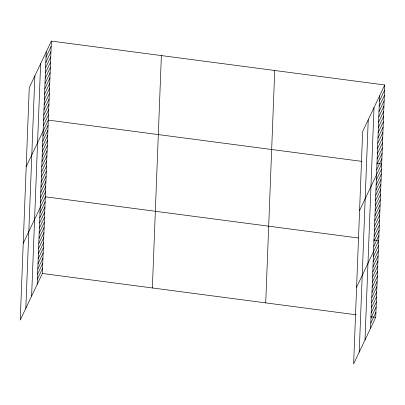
<?xml version="1.0" encoding="UTF-8"?>
<svg xmlns="http://www.w3.org/2000/svg" width="405" height="405" viewBox="0 0 405 405"><rect width="100%" height="100%" fill="white"/><g stroke="black" fill="none" stroke-linecap="round" stroke-linejoin="round"><path stroke-width="0.61" d="M25.844 308.24L34.865 75.856M31.61 296.101L40.627 63.712M37.209 284.315L46.226 51.926M51.369 41.097L29.266 87.637L20.25 320.026L42.348 273.486L51.369 41.097L384.75 84.974L375.734 317.363L353.631 363.903L362.652 131.514L384.75 84.974M152.366 287.965L161.382 55.576M265.715 302.879L274.732 70.495M359.23 352.117L368.246 119.728M364.996 339.977L374.012 107.588M370.59 328.192L379.606 95.803M46.018 57.196L51.162 46.367M45.816 62.461L50.959 51.632M45.613 67.731L50.752 56.903M45.406 72.996L50.549 62.167M45.203 78.266L50.347 67.438M45.001 83.531L50.139 72.703M44.793 88.801L49.936 77.973M44.59 94.066L49.734 83.238M44.383 99.336L49.526 88.508M44.18 104.601L49.324 93.773M43.978 109.871L49.116 99.043M43.77 115.136L48.914 104.308M43.568 120.406L48.711 109.573M43.365 125.671L48.504 114.843M26.203 166.652L48.301 120.108L361.999 161.393M42.96 136.055L48.104 125.221M42.763 141.163L47.906 130.334M42.566 146.276L47.704 135.447M42.363 151.389L47.507 140.56M42.166 156.502L47.309 145.673M41.968 161.615L47.112 150.787M41.771 166.728L46.914 155.9M41.573 171.841L46.712 161.008M41.371 176.955L46.514 166.121M41.173 182.063L46.317 171.234M40.976 187.176L46.119 176.347M40.778 192.289L45.922 181.46M40.581 197.402L45.719 186.573M40.384 202.515L45.522 191.686M23.227 243.339L45.325 196.8L358.44 238.003M39.984 212.741L45.127 201.908M39.786 217.855L44.93 207.021M39.589 222.963L44.732 212.134M39.391 228.076L44.53 217.247M39.189 233.189L44.332 222.36M38.991 238.302L44.135 227.473M38.794 243.415L43.937 232.586M38.596 248.528L43.74 237.7M38.399 253.641L43.538 242.808M38.197 258.755L43.34 247.921M37.999 263.863L43.143 253.034M37.802 268.976L42.945 258.147M37.604 274.089L42.748 263.26M37.407 279.202L42.545 268.373M379.404 101.073L384.548 90.239M379.196 106.338L384.34 95.509M378.994 111.608L384.137 100.774M378.791 116.873L383.93 106.044M378.584 122.143L383.727 111.309M378.381 127.408L383.525 116.579M378.179 132.678L383.317 121.844M377.971 137.943L383.115 127.114M377.769 143.213L382.912 132.379M377.561 148.478L382.705 137.649M377.359 153.743L382.502 142.914M377.156 159.013L382.295 148.184M376.949 164.278L382.092 153.449M376.746 169.548L381.89 158.719M359.584 210.524L381.682 163.984L377.05 163.377M376.341 179.926L381.485 169.098M376.144 185.039L381.287 174.211M375.946 190.153L381.09 179.324M375.749 195.266L380.892 184.437M375.551 200.379L380.69 189.55M375.349 205.492L380.492 194.658M375.151 210.605L380.295 199.771M374.954 215.713L380.098 204.884M374.757 220.826L379.9 209.998M374.559 225.939L379.698 215.111M374.362 231.052L379.5 220.224M374.159 236.166L379.303 225.337M373.962 241.279L379.105 230.45M373.764 246.392L378.908 235.558M356.608 287.216L378.71 240.671L373.496 239.988M373.369 256.613L378.508 245.784M373.167 261.726L378.31 250.898M372.97 266.839L378.113 256.011M372.772 271.952L377.916 261.124M372.575 277.066L377.718 266.237M372.377 282.179L377.516 271.35M372.175 287.292L377.318 276.458M371.977 292.405L377.121 281.571M371.78 297.513L376.923 286.684M371.582 302.626L376.726 291.797M371.385 307.739L376.523 296.911M371.188 312.852L376.326 302.024M370.985 317.966L376.129 307.137M370.788 323.079L375.931 312.25M42.348 273.486L356.046 314.771M370.519 316.675L375.734 317.363"/></g></svg>
